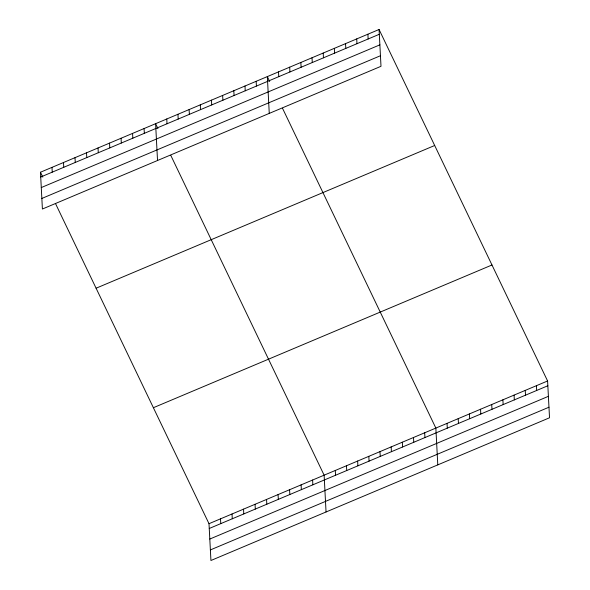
<?xml version="1.0" encoding="UTF-8"?>
<svg xmlns="http://www.w3.org/2000/svg" width="590" height="590" viewBox="0 0 590 590"><rect width="100%" height="100%" fill="white"/><g stroke="black" fill="none" stroke-linecap="round" stroke-linejoin="round"><path stroke-width="0.89" d="M379.068 29.5L381 66.301L42.406 209.022L40.474 172.221L379.068 29.5L547.594 380.978L549.526 417.779L210.932 560.5L209 523.699L55.644 203.86M40.725 177.007L379.318 34.279M41.278 187.568L379.879 44.847M41.853 198.454L380.447 55.733M96.089 288.215L434.683 145.487M153.385 407.712L491.979 264.991M209 523.699L547.594 380.978M209.251 528.485L547.845 385.757M209.804 539.046L548.398 396.325M210.372 549.932L548.973 407.211M269.667 81.464L267.336 76.597L269.261 113.398M282.499 108.236L435.855 428.075L437.787 464.876M157.936 128.561L155.598 123.701L157.53 160.495M170.768 155.332L324.124 475.179L326.049 511.973M40.474 172.221L42.812 177.089M536.421 385.69L536.671 390.469M525.248 390.396L525.498 395.182M514.074 395.108L514.325 399.887M502.901 399.821L503.152 404.6M491.728 404.526L491.979 409.305M480.555 409.239L480.806 414.018M469.382 413.944L469.633 418.73M458.209 418.657L458.459 423.436M447.036 423.369L447.286 428.148M424.682 432.787L424.933 437.566M413.509 437.5L413.76 442.279M402.336 442.205L402.587 446.984M391.163 446.918L391.413 451.697M367.894 34.213L368.145 38.992M379.99 451.623L380.24 456.409M356.721 38.918L356.972 43.704M368.816 456.336L369.067 461.115M345.548 43.63L345.799 48.41M357.643 461.048L357.894 465.827M334.375 48.343L334.626 53.122M346.47 465.753L346.721 470.54M323.202 53.048L323.453 57.827M335.297 470.466L335.548 475.245M312.029 57.761L312.28 62.54M300.856 62.466L301.106 67.253M312.612 480.031L312.862 484.81M289.683 67.179L289.933 71.958M301.099 484.884L301.35 489.663M278.51 71.892L278.76 76.671M289.587 489.737L289.838 494.516M278.074 494.582L278.325 499.369M256.163 81.309L256.414 86.088M244.99 86.022L245.241 90.801M266.562 499.435L266.813 504.221M233.817 90.727L234.068 95.506M255.05 504.288L255.3 509.074M222.644 95.44L222.895 100.219M243.537 509.141L243.788 513.927M211.463 100.145L211.714 104.932M232.025 513.993L232.276 518.78M200.29 104.858L200.541 109.637M220.513 518.846L220.763 523.632M189.117 109.57L189.368 114.349M177.944 114.276L178.195 119.062M166.771 118.988L167.022 123.767M144.085 128.554L144.336 133.333M132.573 133.406L132.824 138.185M121.061 138.259L121.311 143.038M109.548 143.105L109.799 147.891M98.036 147.957L98.287 152.744M86.523 152.81L86.774 157.596M75.011 157.663L75.262 162.449M63.499 162.516L63.75 167.302M51.986 167.368L52.237 172.155"/></g></svg>
